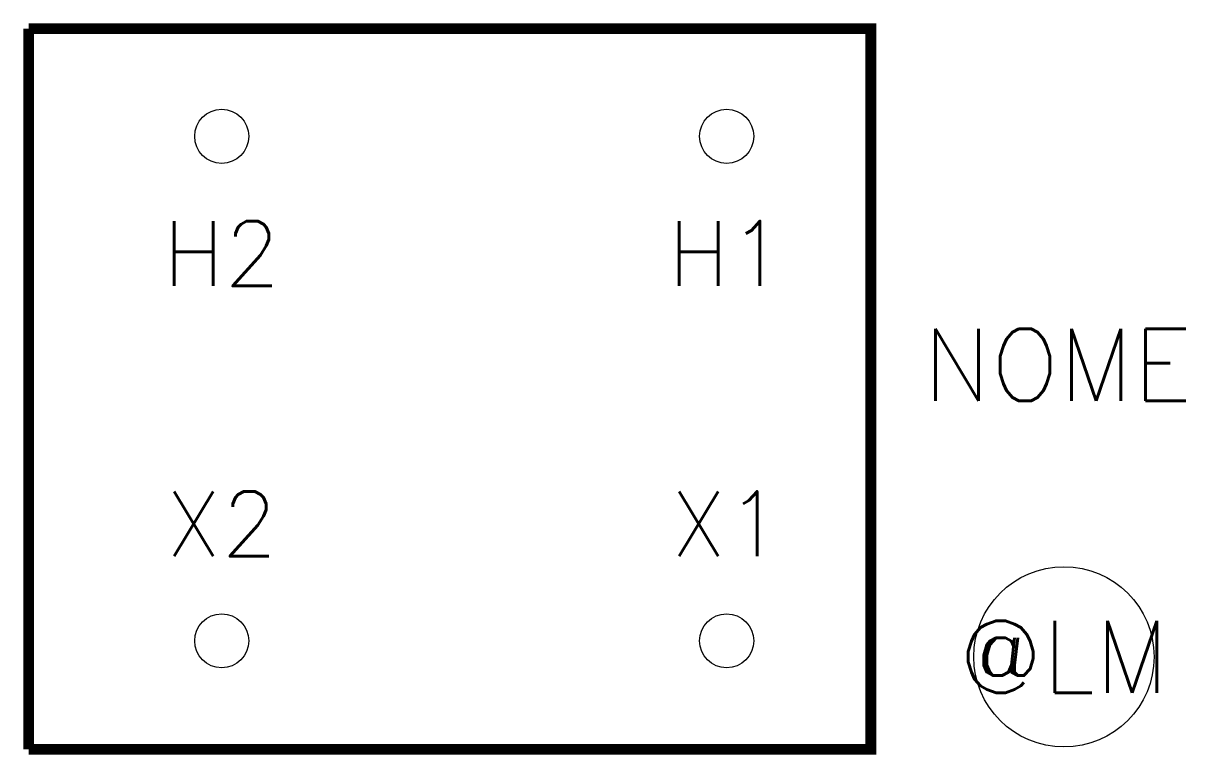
# Model space of a CAD drawing. Header units: millimetres. Extents: x -0.1 to 32.1, y -20.1 to 0.2.
import ezdxf
from ezdxf.enums import TextEntityAlignment as Align

# ---------------------------------------------------------------- set-up
doc = ezdxf.new("R2010")
doc.units = ezdxf.units.MM
doc.styles.add('ROMANS', font='romans', dxfattribs={"height": 0.2})

msp = doc.modelspace()

# ---------------------------------------------------------------- linework, layer by layer
at = {"color": 5, "const_width": 0.3}
for points in [[(0, -20), (0, 0)], [(0, -20), (23.353, -20), (23.353, 0), (0, 0)]]:
    msp.add_lwpolyline(points, dxfattribs=at)
for centre, radius in [((5.353, -2.988), 0.75), ((19.353, -2.988), 0.75), ((28.706, -17.432), 2.5), ((5.353, -16.988), 0.75), ((19.353, -16.988), 0.75)]:
    msp.add_circle(centre, radius)

# ---------------------------------------------------------------- texts
at = {"color": 7, "style": 'ROMANS', "flags": 4}
for tag, text, height, p in [('H2', 'H2', 1.8, (5.35, -6.24)), ('H1', 'H1', 1.8, (19.35, -6.24)), ('NOME', 'NOME', 2, (28.526, -9.329)), ('X2', 'X2', 1.8, (5.35, -13.74)), ('X1', 'X1', 1.8, (19.35, -13.74)), ('@LM', '@LM', 2, (28.71, -17.43))]:
    msp.add_attdef(tag, text=text, height=height, dxfattribs=at).set_placement(p, align=Align.MIDDLE_CENTER)

doc.saveas('drawing.dxf')
